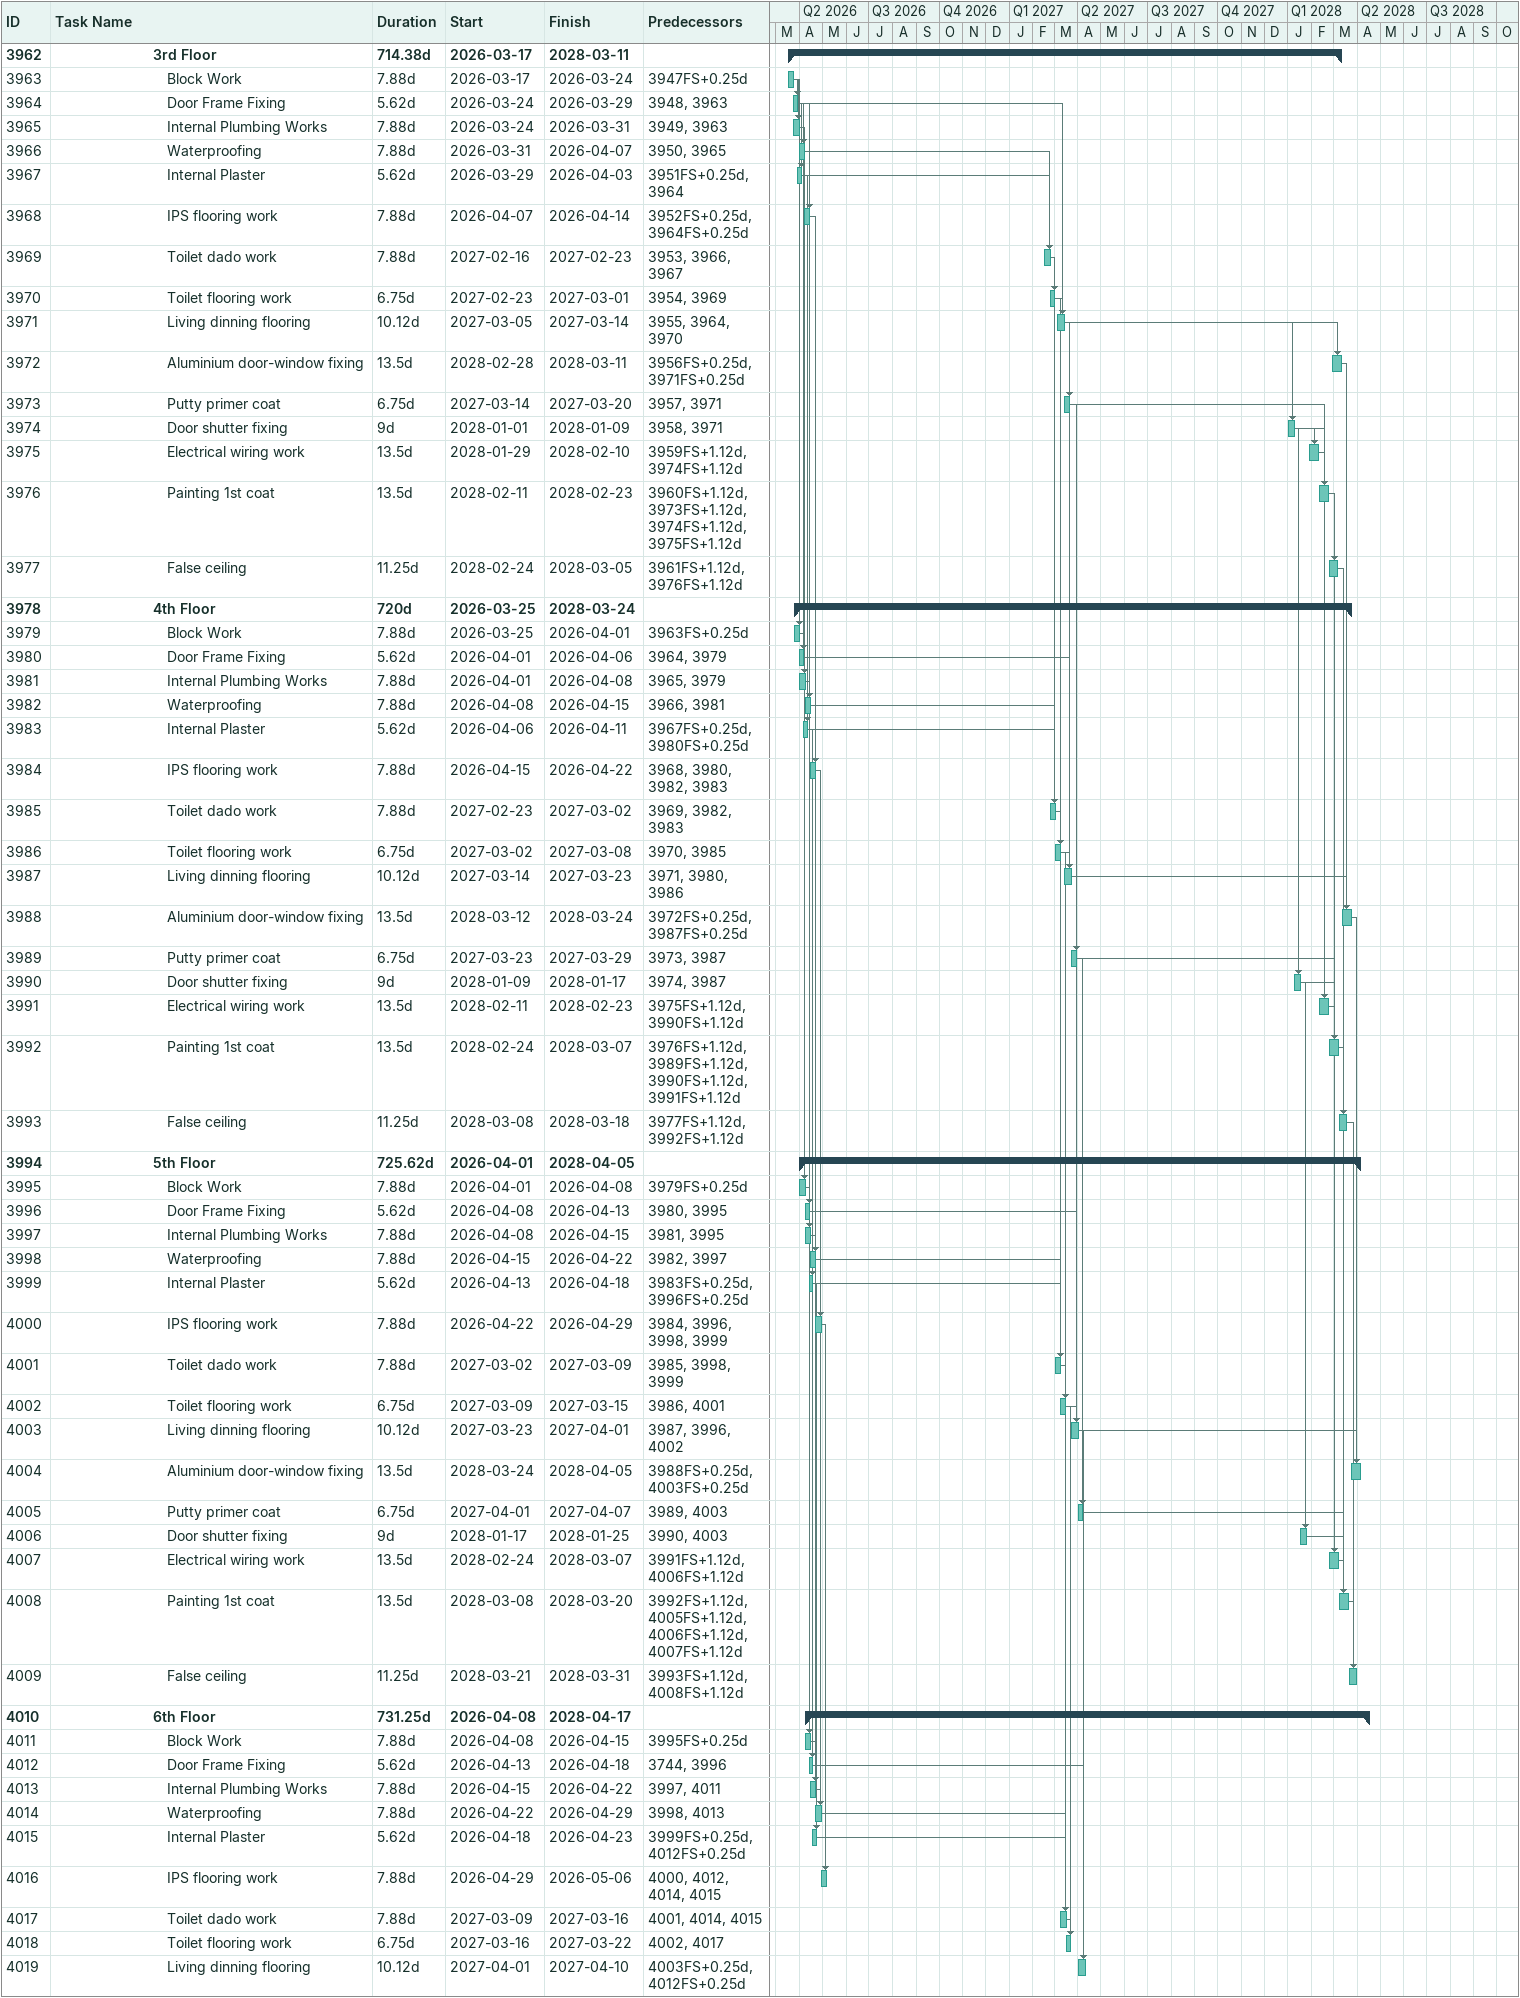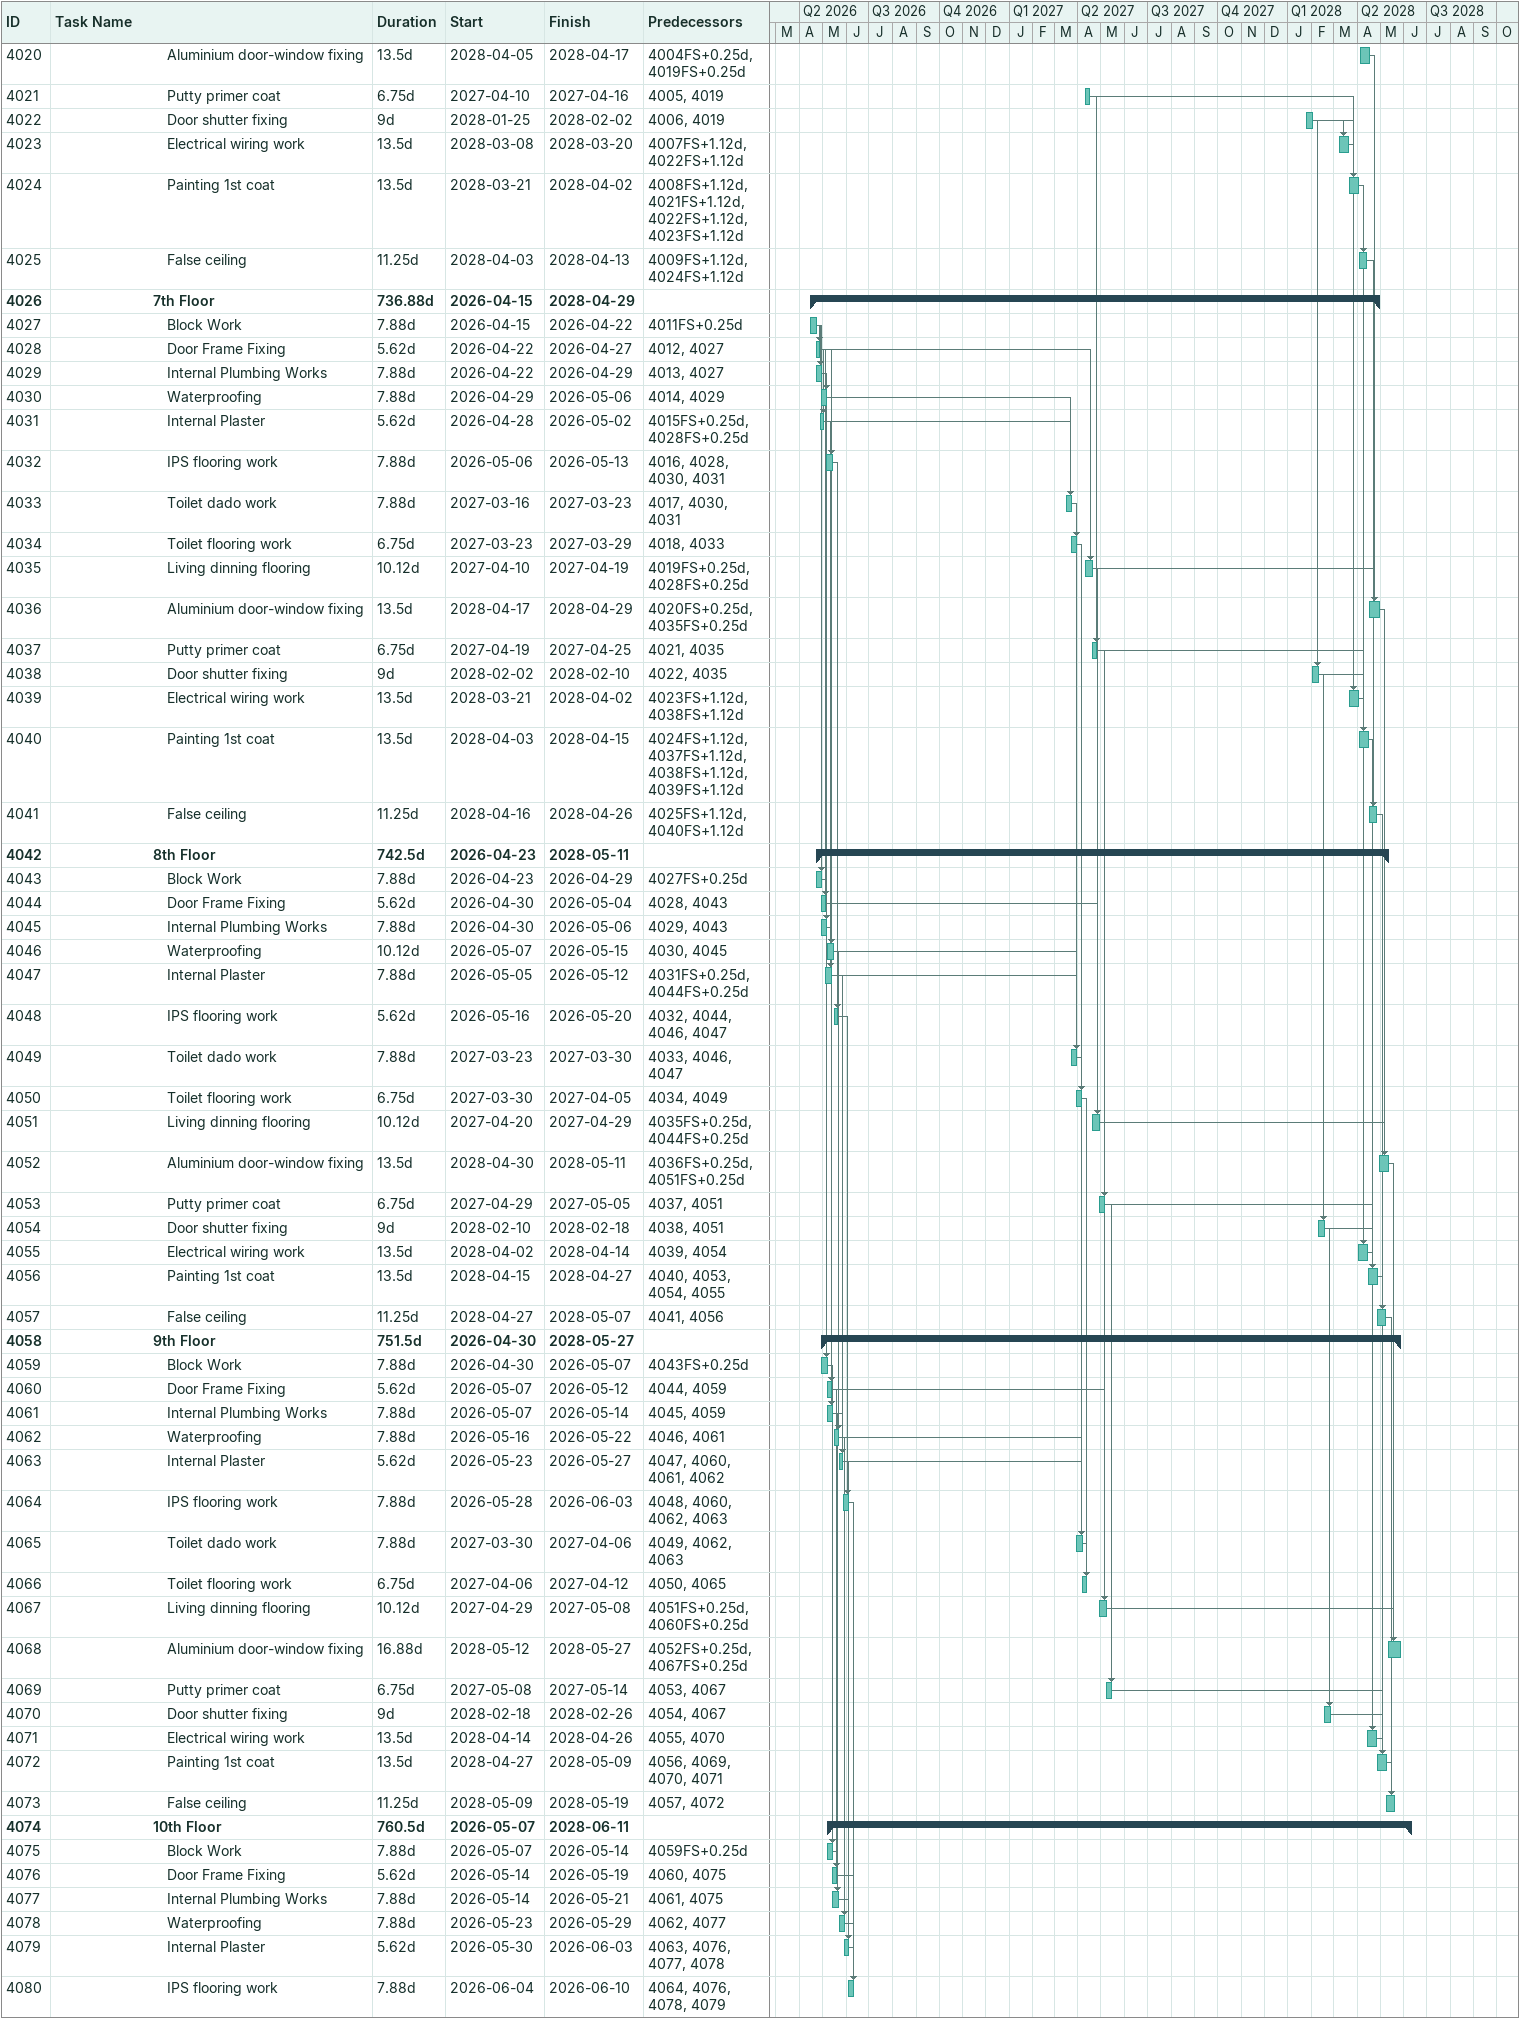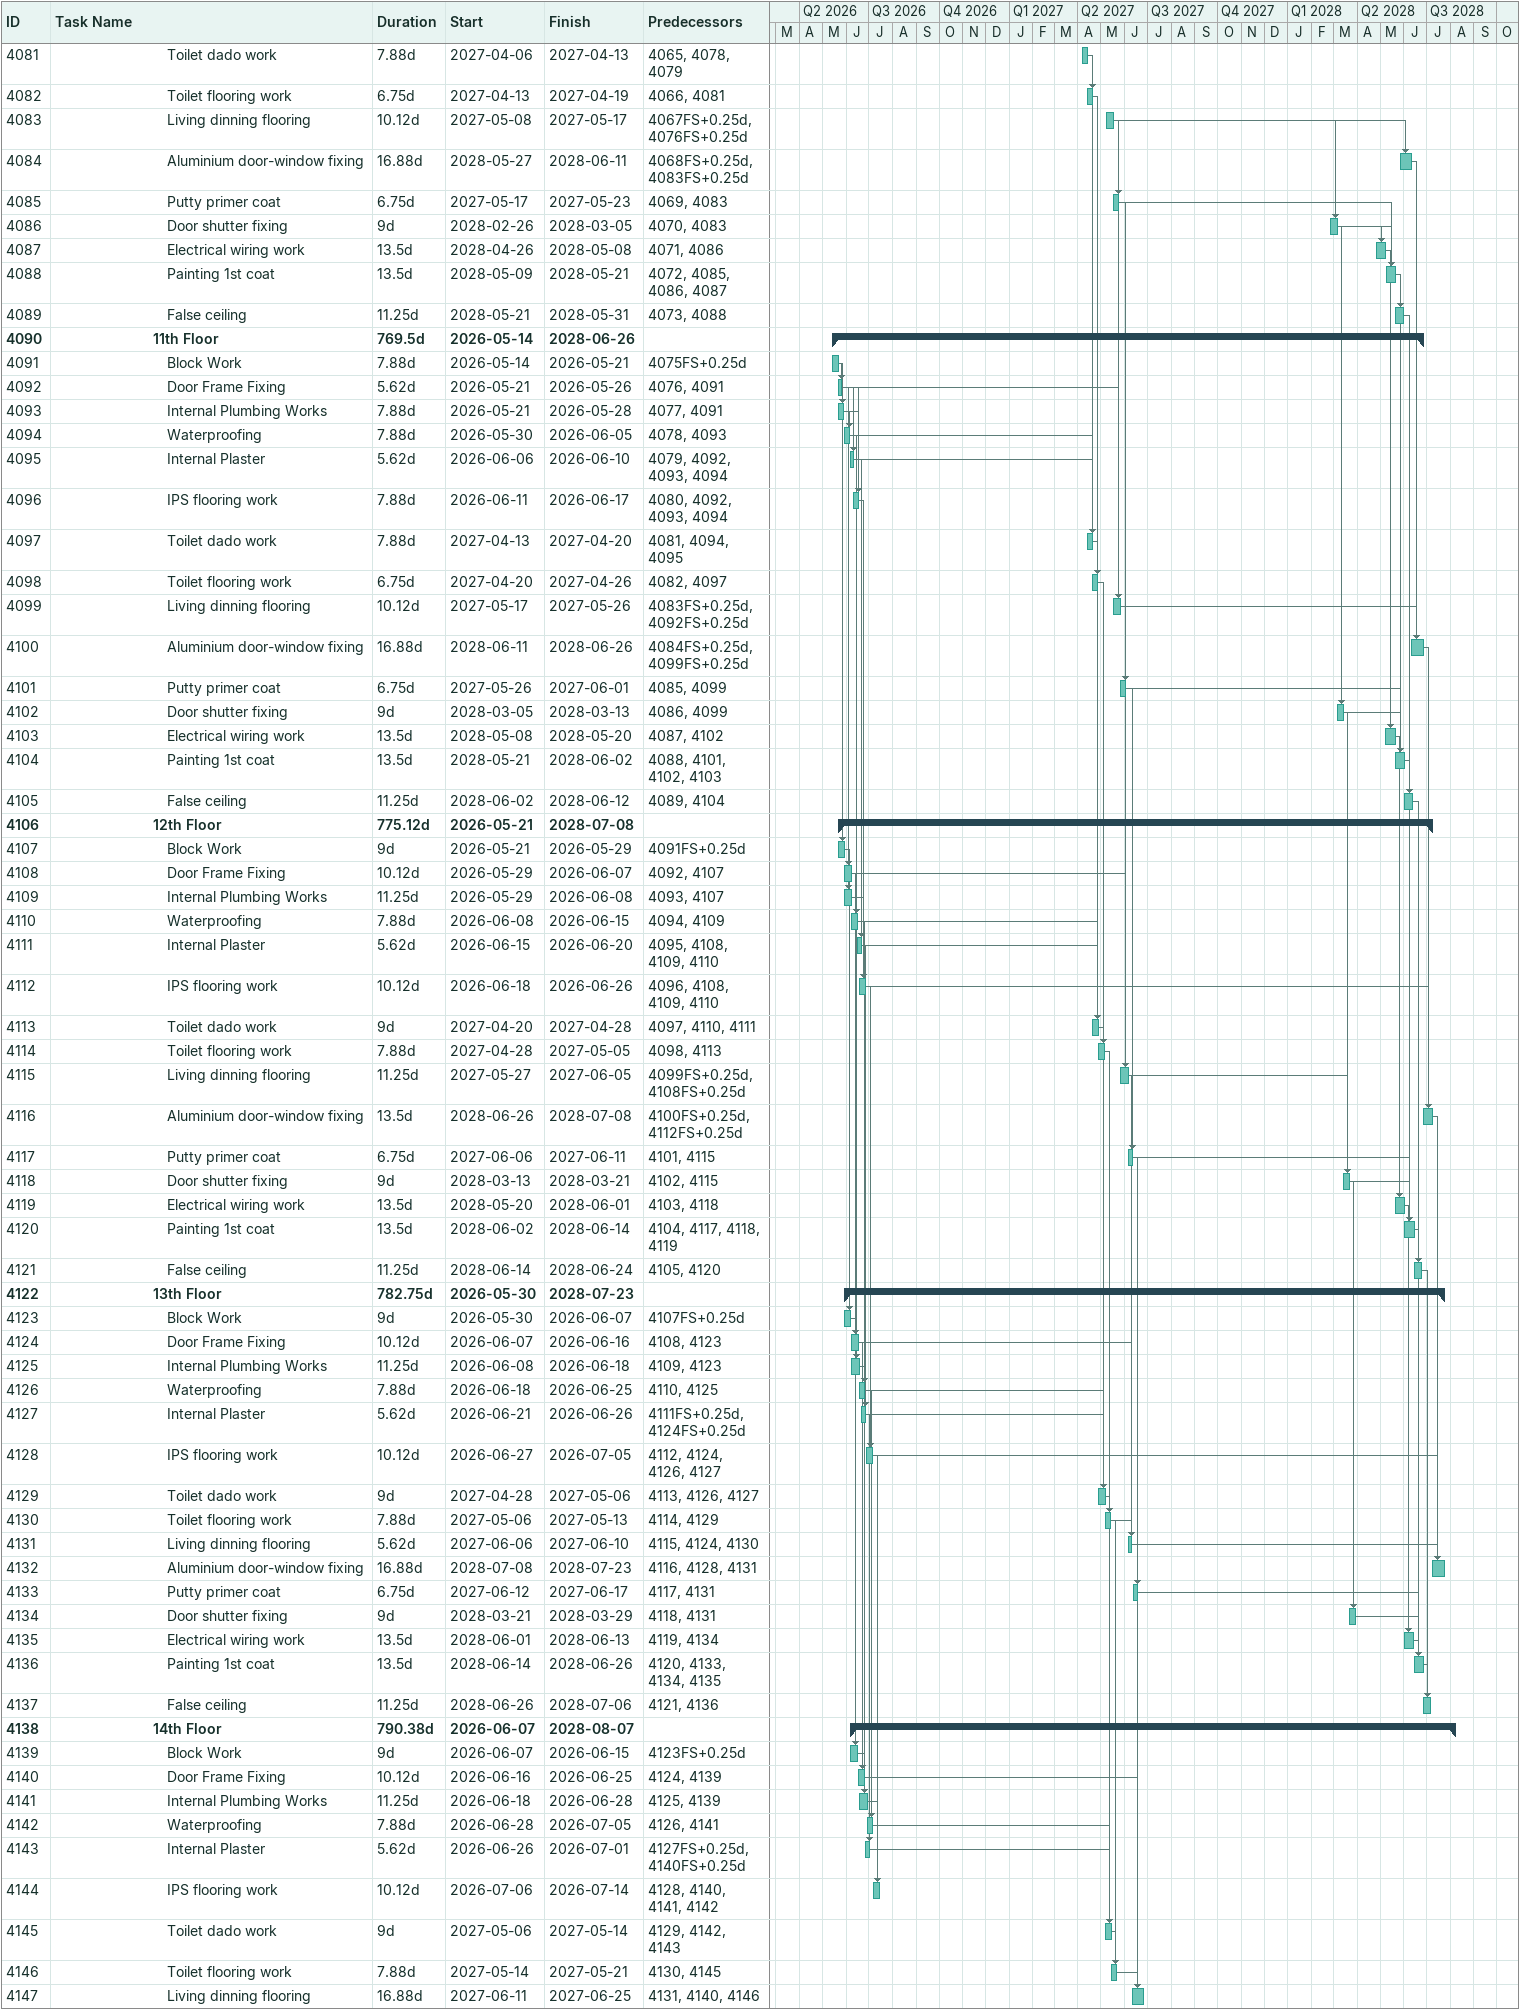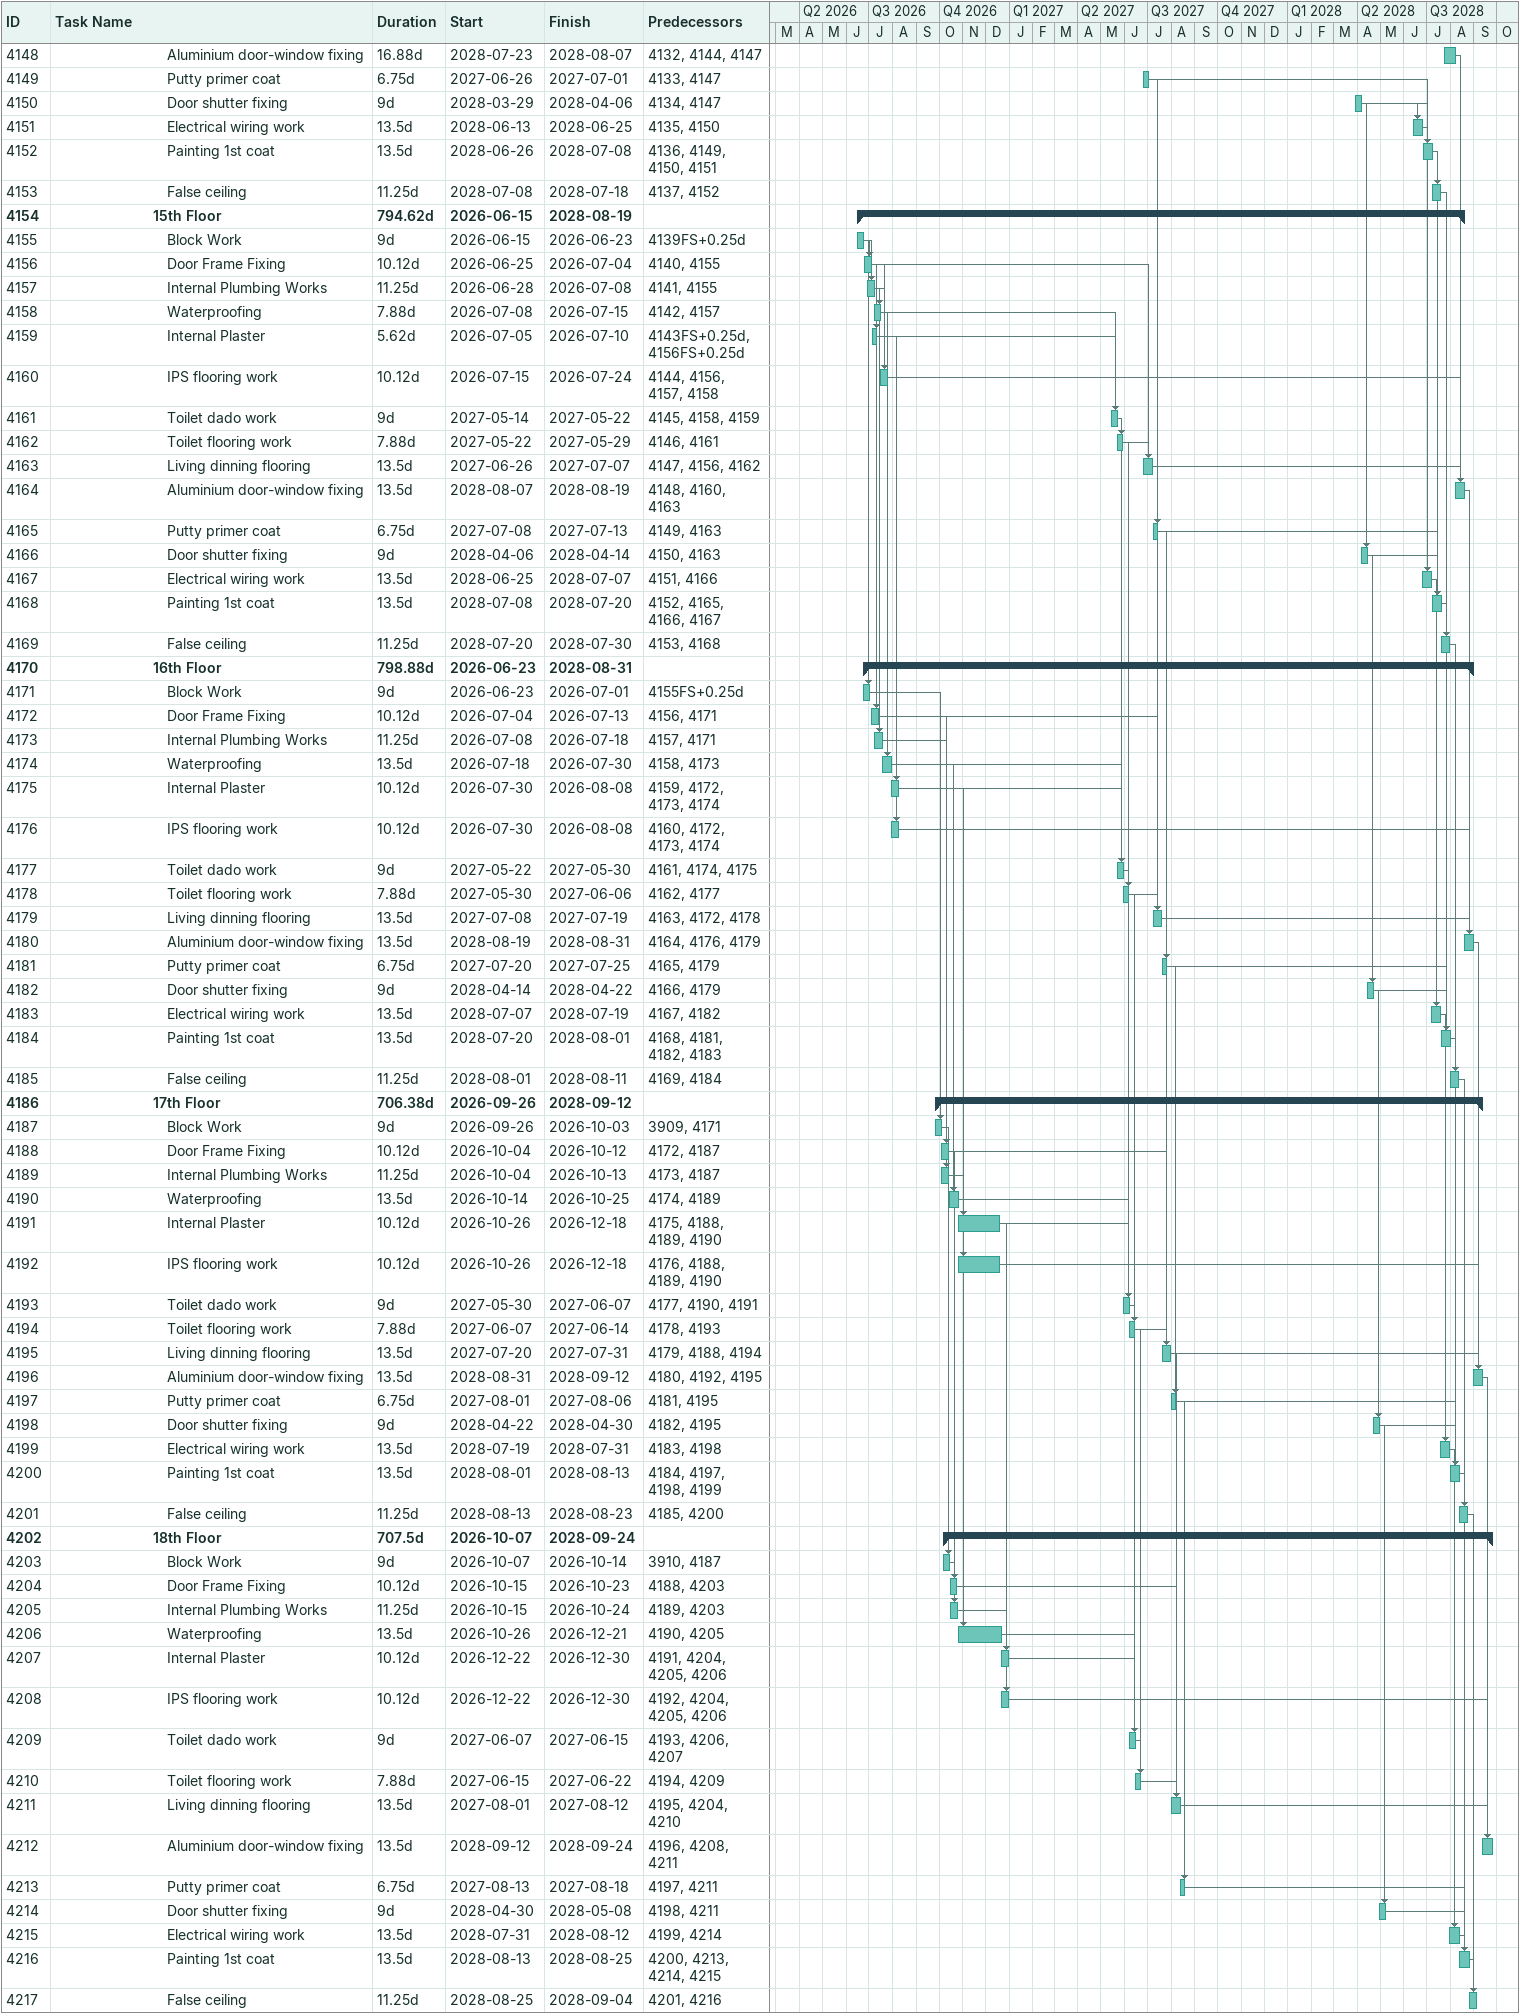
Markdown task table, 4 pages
| ID | Level | Task | Duration | Start | Finish | Predecessors |
|---|---|---|---|---|---|---|
| 3962 | 8 | **3rd Floor** | 714.38d | 2026-03-17 | 2028-03-11 |  |
| 3963 | 9 | Block Work | 7.88d | 2026-03-17 | 2026-03-24 | 3947FS+0.25d |
| 3964 | 9 | Door Frame Fixing | 5.62d | 2026-03-24 | 2026-03-29 | 3948, 3963 |
| 3965 | 9 | Internal Plumbing Works | 7.88d | 2026-03-24 | 2026-03-31 | 3949, 3963 |
| 3966 | 9 | Waterproofing | 7.88d | 2026-03-31 | 2026-04-07 | 3950, 3965 |
| 3967 | 9 | Internal Plaster | 5.62d | 2026-03-29 | 2026-04-03 | 3951FS+0.25d, 3964 |
| 3968 | 9 | IPS flooring work | 7.88d | 2026-04-07 | 2026-04-14 | 3952FS+0.25d, 3964FS+0.25d |
| 3969 | 9 | Toilet dado work | 7.88d | 2027-02-16 | 2027-02-23 | 3953, 3966, 3967 |
| 3970 | 9 | Toilet flooring work | 6.75d | 2027-02-23 | 2027-03-01 | 3954, 3969 |
| 3971 | 9 | Living dinning flooring | 10.12d | 2027-03-05 | 2027-03-14 | 3955, 3964, 3970 |
| 3972 | 9 | Aluminium door-window fixing | 13.5d | 2028-02-28 | 2028-03-11 | 3956FS+0.25d, 3971FS+0.25d |
| 3973 | 9 | Putty primer coat | 6.75d | 2027-03-14 | 2027-03-20 | 3957, 3971 |
| 3974 | 9 | Door shutter fixing | 9d | 2028-01-01 | 2028-01-09 | 3958, 3971 |
| 3975 | 9 | Electrical wiring work | 13.5d | 2028-01-29 | 2028-02-10 | 3959FS+1.12d, 3974FS+1.12d |
| 3976 | 9 | Painting 1st coat | 13.5d | 2028-02-11 | 2028-02-23 | 3960FS+1.12d, 3973FS+1.12d, 3974FS+1.12d, 3975FS+1.12d |
| 3977 | 9 | False ceiling | 11.25d | 2028-02-24 | 2028-03-05 | 3961FS+1.12d, 3976FS+1.12d |
| 3978 | 8 | **4th Floor** | 720d | 2026-03-25 | 2028-03-24 |  |
| 3979 | 9 | Block Work | 7.88d | 2026-03-25 | 2026-04-01 | 3963FS+0.25d |
| 3980 | 9 | Door Frame Fixing | 5.62d | 2026-04-01 | 2026-04-06 | 3964, 3979 |
| 3981 | 9 | Internal Plumbing Works | 7.88d | 2026-04-01 | 2026-04-08 | 3965, 3979 |
| 3982 | 9 | Waterproofing | 7.88d | 2026-04-08 | 2026-04-15 | 3966, 3981 |
| 3983 | 9 | Internal Plaster | 5.62d | 2026-04-06 | 2026-04-11 | 3967FS+0.25d, 3980FS+0.25d |
| 3984 | 9 | IPS flooring work | 7.88d | 2026-04-15 | 2026-04-22 | 3968, 3980, 3982, 3983 |
| 3985 | 9 | Toilet dado work | 7.88d | 2027-02-23 | 2027-03-02 | 3969, 3982, 3983 |
| 3986 | 9 | Toilet flooring work | 6.75d | 2027-03-02 | 2027-03-08 | 3970, 3985 |
| 3987 | 9 | Living dinning flooring | 10.12d | 2027-03-14 | 2027-03-23 | 3971, 3980, 3986 |
| 3988 | 9 | Aluminium door-window fixing | 13.5d | 2028-03-12 | 2028-03-24 | 3972FS+0.25d, 3987FS+0.25d |
| 3989 | 9 | Putty primer coat | 6.75d | 2027-03-23 | 2027-03-29 | 3973, 3987 |
| 3990 | 9 | Door shutter fixing | 9d | 2028-01-09 | 2028-01-17 | 3974, 3987 |
| 3991 | 9 | Electrical wiring work | 13.5d | 2028-02-11 | 2028-02-23 | 3975FS+1.12d, 3990FS+1.12d |
| 3992 | 9 | Painting 1st coat | 13.5d | 2028-02-24 | 2028-03-07 | 3976FS+1.12d, 3989FS+1.12d, 3990FS+1.12d, 3991FS+1.12d |
| 3993 | 9 | False ceiling | 11.25d | 2028-03-08 | 2028-03-18 | 3977FS+1.12d, 3992FS+1.12d |
| 3994 | 8 | **5th Floor** | 725.62d | 2026-04-01 | 2028-04-05 |  |
| 3995 | 9 | Block Work | 7.88d | 2026-04-01 | 2026-04-08 | 3979FS+0.25d |
| 3996 | 9 | Door Frame Fixing | 5.62d | 2026-04-08 | 2026-04-13 | 3980, 3995 |
| 3997 | 9 | Internal Plumbing Works | 7.88d | 2026-04-08 | 2026-04-15 | 3981, 3995 |
| 3998 | 9 | Waterproofing | 7.88d | 2026-04-15 | 2026-04-22 | 3982, 3997 |
| 3999 | 9 | Internal Plaster | 5.62d | 2026-04-13 | 2026-04-18 | 3983FS+0.25d, 3996FS+0.25d |
| 4000 | 9 | IPS flooring work | 7.88d | 2026-04-22 | 2026-04-29 | 3984, 3996, 3998, 3999 |
| 4001 | 9 | Toilet dado work | 7.88d | 2027-03-02 | 2027-03-09 | 3985, 3998, 3999 |
| 4002 | 9 | Toilet flooring work | 6.75d | 2027-03-09 | 2027-03-15 | 3986, 4001 |
| 4003 | 9 | Living dinning flooring | 10.12d | 2027-03-23 | 2027-04-01 | 3987, 3996, 4002 |
| 4004 | 9 | Aluminium door-window fixing | 13.5d | 2028-03-24 | 2028-04-05 | 3988FS+0.25d, 4003FS+0.25d |
| 4005 | 9 | Putty primer coat | 6.75d | 2027-04-01 | 2027-04-07 | 3989, 4003 |
| 4006 | 9 | Door shutter fixing | 9d | 2028-01-17 | 2028-01-25 | 3990, 4003 |
| 4007 | 9 | Electrical wiring work | 13.5d | 2028-02-24 | 2028-03-07 | 3991FS+1.12d, 4006FS+1.12d |
| 4008 | 9 | Painting 1st coat | 13.5d | 2028-03-08 | 2028-03-20 | 3992FS+1.12d, 4005FS+1.12d, 4006FS+1.12d, 4007FS+1.12d |
| 4009 | 9 | False ceiling | 11.25d | 2028-03-21 | 2028-03-31 | 3993FS+1.12d, 4008FS+1.12d |
| 4010 | 8 | **6th Floor** | 731.25d | 2026-04-08 | 2028-04-17 |  |
| 4011 | 9 | Block Work | 7.88d | 2026-04-08 | 2026-04-15 | 3995FS+0.25d |
| 4012 | 9 | Door Frame Fixing | 5.62d | 2026-04-13 | 2026-04-18 | 3744, 3996 |
| 4013 | 9 | Internal Plumbing Works | 7.88d | 2026-04-15 | 2026-04-22 | 3997, 4011 |
| 4014 | 9 | Waterproofing | 7.88d | 2026-04-22 | 2026-04-29 | 3998, 4013 |
| 4015 | 9 | Internal Plaster | 5.62d | 2026-04-18 | 2026-04-23 | 3999FS+0.25d, 4012FS+0.25d |
| 4016 | 9 | IPS flooring work | 7.88d | 2026-04-29 | 2026-05-06 | 4000, 4012, 4014, 4015 |
| 4017 | 9 | Toilet dado work | 7.88d | 2027-03-09 | 2027-03-16 | 4001, 4014, 4015 |
| 4018 | 9 | Toilet flooring work | 6.75d | 2027-03-16 | 2027-03-22 | 4002, 4017 |
| 4019 | 9 | Living dinning flooring | 10.12d | 2027-04-01 | 2027-04-10 | 4003FS+0.25d, 4012FS+0.25d |
| 4020 | 9 | Aluminium door-window fixing | 13.5d | 2028-04-05 | 2028-04-17 | 4004FS+0.25d, 4019FS+0.25d |
| 4021 | 9 | Putty primer coat | 6.75d | 2027-04-10 | 2027-04-16 | 4005, 4019 |
| 4022 | 9 | Door shutter fixing | 9d | 2028-01-25 | 2028-02-02 | 4006, 4019 |
| 4023 | 9 | Electrical wiring work | 13.5d | 2028-03-08 | 2028-03-20 | 4007FS+1.12d, 4022FS+1.12d |
| 4024 | 9 | Painting 1st coat | 13.5d | 2028-03-21 | 2028-04-02 | 4008FS+1.12d, 4021FS+1.12d, 4022FS+1.12d, 4023FS+1.12d |
| 4025 | 9 | False ceiling | 11.25d | 2028-04-03 | 2028-04-13 | 4009FS+1.12d, 4024FS+1.12d |
| 4026 | 8 | **7th Floor** | 736.88d | 2026-04-15 | 2028-04-29 |  |
| 4027 | 9 | Block Work | 7.88d | 2026-04-15 | 2026-04-22 | 4011FS+0.25d |
| 4028 | 9 | Door Frame Fixing | 5.62d | 2026-04-22 | 2026-04-27 | 4012, 4027 |
| 4029 | 9 | Internal Plumbing Works | 7.88d | 2026-04-22 | 2026-04-29 | 4013, 4027 |
| 4030 | 9 | Waterproofing | 7.88d | 2026-04-29 | 2026-05-06 | 4014, 4029 |
| 4031 | 9 | Internal Plaster | 5.62d | 2026-04-28 | 2026-05-02 | 4015FS+0.25d, 4028FS+0.25d |
| 4032 | 9 | IPS flooring work | 7.88d | 2026-05-06 | 2026-05-13 | 4016, 4028, 4030, 4031 |
| 4033 | 9 | Toilet dado work | 7.88d | 2027-03-16 | 2027-03-23 | 4017, 4030, 4031 |
| 4034 | 9 | Toilet flooring work | 6.75d | 2027-03-23 | 2027-03-29 | 4018, 4033 |
| 4035 | 9 | Living dinning flooring | 10.12d | 2027-04-10 | 2027-04-19 | 4019FS+0.25d, 4028FS+0.25d |
| 4036 | 9 | Aluminium door-window fixing | 13.5d | 2028-04-17 | 2028-04-29 | 4020FS+0.25d, 4035FS+0.25d |
| 4037 | 9 | Putty primer coat | 6.75d | 2027-04-19 | 2027-04-25 | 4021, 4035 |
| 4038 | 9 | Door shutter fixing | 9d | 2028-02-02 | 2028-02-10 | 4022, 4035 |
| 4039 | 9 | Electrical wiring work | 13.5d | 2028-03-21 | 2028-04-02 | 4023FS+1.12d, 4038FS+1.12d |
| 4040 | 9 | Painting 1st coat | 13.5d | 2028-04-03 | 2028-04-15 | 4024FS+1.12d, 4037FS+1.12d, 4038FS+1.12d, 4039FS+1.12d |
| 4041 | 9 | False ceiling | 11.25d | 2028-04-16 | 2028-04-26 | 4025FS+1.12d, 4040FS+1.12d |
| 4042 | 8 | **8th Floor** | 742.5d | 2026-04-23 | 2028-05-11 |  |
| 4043 | 9 | Block Work | 7.88d | 2026-04-23 | 2026-04-29 | 4027FS+0.25d |
| 4044 | 9 | Door Frame Fixing | 5.62d | 2026-04-30 | 2026-05-04 | 4028, 4043 |
| 4045 | 9 | Internal Plumbing Works | 7.88d | 2026-04-30 | 2026-05-06 | 4029, 4043 |
| 4046 | 9 | Waterproofing | 10.12d | 2026-05-07 | 2026-05-15 | 4030, 4045 |
| 4047 | 9 | Internal Plaster | 7.88d | 2026-05-05 | 2026-05-12 | 4031FS+0.25d, 4044FS+0.25d |
| 4048 | 9 | IPS flooring work | 5.62d | 2026-05-16 | 2026-05-20 | 4032, 4044, 4046, 4047 |
| 4049 | 9 | Toilet dado work | 7.88d | 2027-03-23 | 2027-03-30 | 4033, 4046, 4047 |
| 4050 | 9 | Toilet flooring work | 6.75d | 2027-03-30 | 2027-04-05 | 4034, 4049 |
| 4051 | 9 | Living dinning flooring | 10.12d | 2027-04-20 | 2027-04-29 | 4035FS+0.25d, 4044FS+0.25d |
| 4052 | 9 | Aluminium door-window fixing | 13.5d | 2028-04-30 | 2028-05-11 | 4036FS+0.25d, 4051FS+0.25d |
| 4053 | 9 | Putty primer coat | 6.75d | 2027-04-29 | 2027-05-05 | 4037, 4051 |
| 4054 | 9 | Door shutter fixing | 9d | 2028-02-10 | 2028-02-18 | 4038, 4051 |
| 4055 | 9 | Electrical wiring work | 13.5d | 2028-04-02 | 2028-04-14 | 4039, 4054 |
| 4056 | 9 | Painting 1st coat | 13.5d | 2028-04-15 | 2028-04-27 | 4040, 4053, 4054, 4055 |
| 4057 | 9 | False ceiling | 11.25d | 2028-04-27 | 2028-05-07 | 4041, 4056 |
| 4058 | 8 | **9th Floor** | 751.5d | 2026-04-30 | 2028-05-27 |  |
| 4059 | 9 | Block Work | 7.88d | 2026-04-30 | 2026-05-07 | 4043FS+0.25d |
| 4060 | 9 | Door Frame Fixing | 5.62d | 2026-05-07 | 2026-05-12 | 4044, 4059 |
| 4061 | 9 | Internal Plumbing Works | 7.88d | 2026-05-07 | 2026-05-14 | 4045, 4059 |
| 4062 | 9 | Waterproofing | 7.88d | 2026-05-16 | 2026-05-22 | 4046, 4061 |
| 4063 | 9 | Internal Plaster | 5.62d | 2026-05-23 | 2026-05-27 | 4047, 4060, 4061, 4062 |
| 4064 | 9 | IPS flooring work | 7.88d | 2026-05-28 | 2026-06-03 | 4048, 4060, 4062, 4063 |
| 4065 | 9 | Toilet dado work | 7.88d | 2027-03-30 | 2027-04-06 | 4049, 4062, 4063 |
| 4066 | 9 | Toilet flooring work | 6.75d | 2027-04-06 | 2027-04-12 | 4050, 4065 |
| 4067 | 9 | Living dinning flooring | 10.12d | 2027-04-29 | 2027-05-08 | 4051FS+0.25d, 4060FS+0.25d |
| 4068 | 9 | Aluminium door-window fixing | 16.88d | 2028-05-12 | 2028-05-27 | 4052FS+0.25d, 4067FS+0.25d |
| 4069 | 9 | Putty primer coat | 6.75d | 2027-05-08 | 2027-05-14 | 4053, 4067 |
| 4070 | 9 | Door shutter fixing | 9d | 2028-02-18 | 2028-02-26 | 4054, 4067 |
| 4071 | 9 | Electrical wiring work | 13.5d | 2028-04-14 | 2028-04-26 | 4055, 4070 |
| 4072 | 9 | Painting 1st coat | 13.5d | 2028-04-27 | 2028-05-09 | 4056, 4069, 4070, 4071 |
| 4073 | 9 | False ceiling | 11.25d | 2028-05-09 | 2028-05-19 | 4057, 4072 |
| 4074 | 8 | **10th Floor** | 760.5d | 2026-05-07 | 2028-06-11 |  |
| 4075 | 9 | Block Work | 7.88d | 2026-05-07 | 2026-05-14 | 4059FS+0.25d |
| 4076 | 9 | Door Frame Fixing | 5.62d | 2026-05-14 | 2026-05-19 | 4060, 4075 |
| 4077 | 9 | Internal Plumbing Works | 7.88d | 2026-05-14 | 2026-05-21 | 4061, 4075 |
| 4078 | 9 | Waterproofing | 7.88d | 2026-05-23 | 2026-05-29 | 4062, 4077 |
| 4079 | 9 | Internal Plaster | 5.62d | 2026-05-30 | 2026-06-03 | 4063, 4076, 4077, 4078 |
| 4080 | 9 | IPS flooring work | 7.88d | 2026-06-04 | 2026-06-10 | 4064, 4076, 4078, 4079 |
| 4081 | 9 | Toilet dado work | 7.88d | 2027-04-06 | 2027-04-13 | 4065, 4078, 4079 |
| 4082 | 9 | Toilet flooring work | 6.75d | 2027-04-13 | 2027-04-19 | 4066, 4081 |
| 4083 | 9 | Living dinning flooring | 10.12d | 2027-05-08 | 2027-05-17 | 4067FS+0.25d, 4076FS+0.25d |
| 4084 | 9 | Aluminium door-window fixing | 16.88d | 2028-05-27 | 2028-06-11 | 4068FS+0.25d, 4083FS+0.25d |
| 4085 | 9 | Putty primer coat | 6.75d | 2027-05-17 | 2027-05-23 | 4069, 4083 |
| 4086 | 9 | Door shutter fixing | 9d | 2028-02-26 | 2028-03-05 | 4070, 4083 |
| 4087 | 9 | Electrical wiring work | 13.5d | 2028-04-26 | 2028-05-08 | 4071, 4086 |
| 4088 | 9 | Painting 1st coat | 13.5d | 2028-05-09 | 2028-05-21 | 4072, 4085, 4086, 4087 |
| 4089 | 9 | False ceiling | 11.25d | 2028-05-21 | 2028-05-31 | 4073, 4088 |
| 4090 | 8 | **11th Floor** | 769.5d | 2026-05-14 | 2028-06-26 |  |
| 4091 | 9 | Block Work | 7.88d | 2026-05-14 | 2026-05-21 | 4075FS+0.25d |
| 4092 | 9 | Door Frame Fixing | 5.62d | 2026-05-21 | 2026-05-26 | 4076, 4091 |
| 4093 | 9 | Internal Plumbing Works | 7.88d | 2026-05-21 | 2026-05-28 | 4077, 4091 |
| 4094 | 9 | Waterproofing | 7.88d | 2026-05-30 | 2026-06-05 | 4078, 4093 |
| 4095 | 9 | Internal Plaster | 5.62d | 2026-06-06 | 2026-06-10 | 4079, 4092, 4093, 4094 |
| 4096 | 9 | IPS flooring work | 7.88d | 2026-06-11 | 2026-06-17 | 4080, 4092, 4093, 4094 |
| 4097 | 9 | Toilet dado work | 7.88d | 2027-04-13 | 2027-04-20 | 4081, 4094, 4095 |
| 4098 | 9 | Toilet flooring work | 6.75d | 2027-04-20 | 2027-04-26 | 4082, 4097 |
| 4099 | 9 | Living dinning flooring | 10.12d | 2027-05-17 | 2027-05-26 | 4083FS+0.25d, 4092FS+0.25d |
| 4100 | 9 | Aluminium door-window fixing | 16.88d | 2028-06-11 | 2028-06-26 | 4084FS+0.25d, 4099FS+0.25d |
| 4101 | 9 | Putty primer coat | 6.75d | 2027-05-26 | 2027-06-01 | 4085, 4099 |
| 4102 | 9 | Door shutter fixing | 9d | 2028-03-05 | 2028-03-13 | 4086, 4099 |
| 4103 | 9 | Electrical wiring work | 13.5d | 2028-05-08 | 2028-05-20 | 4087, 4102 |
| 4104 | 9 | Painting 1st coat | 13.5d | 2028-05-21 | 2028-06-02 | 4088, 4101, 4102, 4103 |
| 4105 | 9 | False ceiling | 11.25d | 2028-06-02 | 2028-06-12 | 4089, 4104 |
| 4106 | 8 | **12th Floor** | 775.12d | 2026-05-21 | 2028-07-08 |  |
| 4107 | 9 | Block Work | 9d | 2026-05-21 | 2026-05-29 | 4091FS+0.25d |
| 4108 | 9 | Door Frame Fixing | 10.12d | 2026-05-29 | 2026-06-07 | 4092, 4107 |
| 4109 | 9 | Internal Plumbing Works | 11.25d | 2026-05-29 | 2026-06-08 | 4093, 4107 |
| 4110 | 9 | Waterproofing | 7.88d | 2026-06-08 | 2026-06-15 | 4094, 4109 |
| 4111 | 9 | Internal Plaster | 5.62d | 2026-06-15 | 2026-06-20 | 4095, 4108, 4109, 4110 |
| 4112 | 9 | IPS flooring work | 10.12d | 2026-06-18 | 2026-06-26 | 4096, 4108, 4109, 4110 |
| 4113 | 9 | Toilet dado work | 9d | 2027-04-20 | 2027-04-28 | 4097, 4110, 4111 |
| 4114 | 9 | Toilet flooring work | 7.88d | 2027-04-28 | 2027-05-05 | 4098, 4113 |
| 4115 | 9 | Living dinning flooring | 11.25d | 2027-05-27 | 2027-06-05 | 4099FS+0.25d, 4108FS+0.25d |
| 4116 | 9 | Aluminium door-window fixing | 13.5d | 2028-06-26 | 2028-07-08 | 4100FS+0.25d, 4112FS+0.25d |
| 4117 | 9 | Putty primer coat | 6.75d | 2027-06-06 | 2027-06-11 | 4101, 4115 |
| 4118 | 9 | Door shutter fixing | 9d | 2028-03-13 | 2028-03-21 | 4102, 4115 |
| 4119 | 9 | Electrical wiring work | 13.5d | 2028-05-20 | 2028-06-01 | 4103, 4118 |
| 4120 | 9 | Painting 1st coat | 13.5d | 2028-06-02 | 2028-06-14 | 4104, 4117, 4118, 4119 |
| 4121 | 9 | False ceiling | 11.25d | 2028-06-14 | 2028-06-24 | 4105, 4120 |
| 4122 | 8 | **13th Floor** | 782.75d | 2026-05-30 | 2028-07-23 |  |
| 4123 | 9 | Block Work | 9d | 2026-05-30 | 2026-06-07 | 4107FS+0.25d |
| 4124 | 9 | Door Frame Fixing | 10.12d | 2026-06-07 | 2026-06-16 | 4108, 4123 |
| 4125 | 9 | Internal Plumbing Works | 11.25d | 2026-06-08 | 2026-06-18 | 4109, 4123 |
| 4126 | 9 | Waterproofing | 7.88d | 2026-06-18 | 2026-06-25 | 4110, 4125 |
| 4127 | 9 | Internal Plaster | 5.62d | 2026-06-21 | 2026-06-26 | 4111FS+0.25d, 4124FS+0.25d |
| 4128 | 9 | IPS flooring work | 10.12d | 2026-06-27 | 2026-07-05 | 4112, 4124, 4126, 4127 |
| 4129 | 9 | Toilet dado work | 9d | 2027-04-28 | 2027-05-06 | 4113, 4126, 4127 |
| 4130 | 9 | Toilet flooring work | 7.88d | 2027-05-06 | 2027-05-13 | 4114, 4129 |
| 4131 | 9 | Living dinning flooring | 5.62d | 2027-06-06 | 2027-06-10 | 4115, 4124, 4130 |
| 4132 | 9 | Aluminium door-window fixing | 16.88d | 2028-07-08 | 2028-07-23 | 4116, 4128, 4131 |
| 4133 | 9 | Putty primer coat | 6.75d | 2027-06-12 | 2027-06-17 | 4117, 4131 |
| 4134 | 9 | Door shutter fixing | 9d | 2028-03-21 | 2028-03-29 | 4118, 4131 |
| 4135 | 9 | Electrical wiring work | 13.5d | 2028-06-01 | 2028-06-13 | 4119, 4134 |
| 4136 | 9 | Painting 1st coat | 13.5d | 2028-06-14 | 2028-06-26 | 4120, 4133, 4134, 4135 |
| 4137 | 9 | False ceiling | 11.25d | 2028-06-26 | 2028-07-06 | 4121, 4136 |
| 4138 | 8 | **14th Floor** | 790.38d | 2026-06-07 | 2028-08-07 |  |
| 4139 | 9 | Block Work | 9d | 2026-06-07 | 2026-06-15 | 4123FS+0.25d |
| 4140 | 9 | Door Frame Fixing | 10.12d | 2026-06-16 | 2026-06-25 | 4124, 4139 |
| 4141 | 9 | Internal Plumbing Works | 11.25d | 2026-06-18 | 2026-06-28 | 4125, 4139 |
| 4142 | 9 | Waterproofing | 7.88d | 2026-06-28 | 2026-07-05 | 4126, 4141 |
| 4143 | 9 | Internal Plaster | 5.62d | 2026-06-26 | 2026-07-01 | 4127FS+0.25d, 4140FS+0.25d |
| 4144 | 9 | IPS flooring work | 10.12d | 2026-07-06 | 2026-07-14 | 4128, 4140, 4141, 4142 |
| 4145 | 9 | Toilet dado work | 9d | 2027-05-06 | 2027-05-14 | 4129, 4142, 4143 |
| 4146 | 9 | Toilet flooring work | 7.88d | 2027-05-14 | 2027-05-21 | 4130, 4145 |
| 4147 | 9 | Living dinning flooring | 16.88d | 2027-06-11 | 2027-06-25 | 4131, 4140, 4146 |
| 4148 | 9 | Aluminium door-window fixing | 16.88d | 2028-07-23 | 2028-08-07 | 4132, 4144, 4147 |
| 4149 | 9 | Putty primer coat | 6.75d | 2027-06-26 | 2027-07-01 | 4133, 4147 |
| 4150 | 9 | Door shutter fixing | 9d | 2028-03-29 | 2028-04-06 | 4134, 4147 |
| 4151 | 9 | Electrical wiring work | 13.5d | 2028-06-13 | 2028-06-25 | 4135, 4150 |
| 4152 | 9 | Painting 1st coat | 13.5d | 2028-06-26 | 2028-07-08 | 4136, 4149, 4150, 4151 |
| 4153 | 9 | False ceiling | 11.25d | 2028-07-08 | 2028-07-18 | 4137, 4152 |
| 4154 | 8 | **15th Floor** | 794.62d | 2026-06-15 | 2028-08-19 |  |
| 4155 | 9 | Block Work | 9d | 2026-06-15 | 2026-06-23 | 4139FS+0.25d |
| 4156 | 9 | Door Frame Fixing | 10.12d | 2026-06-25 | 2026-07-04 | 4140, 4155 |
| 4157 | 9 | Internal Plumbing Works | 11.25d | 2026-06-28 | 2026-07-08 | 4141, 4155 |
| 4158 | 9 | Waterproofing | 7.88d | 2026-07-08 | 2026-07-15 | 4142, 4157 |
| 4159 | 9 | Internal Plaster | 5.62d | 2026-07-05 | 2026-07-10 | 4143FS+0.25d, 4156FS+0.25d |
| 4160 | 9 | IPS flooring work | 10.12d | 2026-07-15 | 2026-07-24 | 4144, 4156, 4157, 4158 |
| 4161 | 9 | Toilet dado work | 9d | 2027-05-14 | 2027-05-22 | 4145, 4158, 4159 |
| 4162 | 9 | Toilet flooring work | 7.88d | 2027-05-22 | 2027-05-29 | 4146, 4161 |
| 4163 | 9 | Living dinning flooring | 13.5d | 2027-06-26 | 2027-07-07 | 4147, 4156, 4162 |
| 4164 | 9 | Aluminium door-window fixing | 13.5d | 2028-08-07 | 2028-08-19 | 4148, 4160, 4163 |
| 4165 | 9 | Putty primer coat | 6.75d | 2027-07-08 | 2027-07-13 | 4149, 4163 |
| 4166 | 9 | Door shutter fixing | 9d | 2028-04-06 | 2028-04-14 | 4150, 4163 |
| 4167 | 9 | Electrical wiring work | 13.5d | 2028-06-25 | 2028-07-07 | 4151, 4166 |
| 4168 | 9 | Painting 1st coat | 13.5d | 2028-07-08 | 2028-07-20 | 4152, 4165, 4166, 4167 |
| 4169 | 9 | False ceiling | 11.25d | 2028-07-20 | 2028-07-30 | 4153, 4168 |
| 4170 | 8 | **16th Floor** | 798.88d | 2026-06-23 | 2028-08-31 |  |
| 4171 | 9 | Block Work | 9d | 2026-06-23 | 2026-07-01 | 4155FS+0.25d |
| 4172 | 9 | Door Frame Fixing | 10.12d | 2026-07-04 | 2026-07-13 | 4156, 4171 |
| 4173 | 9 | Internal Plumbing Works | 11.25d | 2026-07-08 | 2026-07-18 | 4157, 4171 |
| 4174 | 9 | Waterproofing | 13.5d | 2026-07-18 | 2026-07-30 | 4158, 4173 |
| 4175 | 9 | Internal Plaster | 10.12d | 2026-07-30 | 2026-08-08 | 4159, 4172, 4173, 4174 |
| 4176 | 9 | IPS flooring work | 10.12d | 2026-07-30 | 2026-08-08 | 4160, 4172, 4173, 4174 |
| 4177 | 9 | Toilet dado work | 9d | 2027-05-22 | 2027-05-30 | 4161, 4174, 4175 |
| 4178 | 9 | Toilet flooring work | 7.88d | 2027-05-30 | 2027-06-06 | 4162, 4177 |
| 4179 | 9 | Living dinning flooring | 13.5d | 2027-07-08 | 2027-07-19 | 4163, 4172, 4178 |
| 4180 | 9 | Aluminium door-window fixing | 13.5d | 2028-08-19 | 2028-08-31 | 4164, 4176, 4179 |
| 4181 | 9 | Putty primer coat | 6.75d | 2027-07-20 | 2027-07-25 | 4165, 4179 |
| 4182 | 9 | Door shutter fixing | 9d | 2028-04-14 | 2028-04-22 | 4166, 4179 |
| 4183 | 9 | Electrical wiring work | 13.5d | 2028-07-07 | 2028-07-19 | 4167, 4182 |
| 4184 | 9 | Painting 1st coat | 13.5d | 2028-07-20 | 2028-08-01 | 4168, 4181, 4182, 4183 |
| 4185 | 9 | False ceiling | 11.25d | 2028-08-01 | 2028-08-11 | 4169, 4184 |
| 4186 | 8 | **17th Floor** | 706.38d | 2026-09-26 | 2028-09-12 |  |
| 4187 | 9 | Block Work | 9d | 2026-09-26 | 2026-10-03 | 3909, 4171 |
| 4188 | 9 | Door Frame Fixing | 10.12d | 2026-10-04 | 2026-10-12 | 4172, 4187 |
| 4189 | 9 | Internal Plumbing Works | 11.25d | 2026-10-04 | 2026-10-13 | 4173, 4187 |
| 4190 | 9 | Waterproofing | 13.5d | 2026-10-14 | 2026-10-25 | 4174, 4189 |
| 4191 | 9 | Internal Plaster | 10.12d | 2026-10-26 | 2026-12-18 | 4175, 4188, 4189, 4190 |
| 4192 | 9 | IPS flooring work | 10.12d | 2026-10-26 | 2026-12-18 | 4176, 4188, 4189, 4190 |
| 4193 | 9 | Toilet dado work | 9d | 2027-05-30 | 2027-06-07 | 4177, 4190, 4191 |
| 4194 | 9 | Toilet flooring work | 7.88d | 2027-06-07 | 2027-06-14 | 4178, 4193 |
| 4195 | 9 | Living dinning flooring | 13.5d | 2027-07-20 | 2027-07-31 | 4179, 4188, 4194 |
| 4196 | 9 | Aluminium door-window fixing | 13.5d | 2028-08-31 | 2028-09-12 | 4180, 4192, 4195 |
| 4197 | 9 | Putty primer coat | 6.75d | 2027-08-01 | 2027-08-06 | 4181, 4195 |
| 4198 | 9 | Door shutter fixing | 9d | 2028-04-22 | 2028-04-30 | 4182, 4195 |
| 4199 | 9 | Electrical wiring work | 13.5d | 2028-07-19 | 2028-07-31 | 4183, 4198 |
| 4200 | 9 | Painting 1st coat | 13.5d | 2028-08-01 | 2028-08-13 | 4184, 4197, 4198, 4199 |
| 4201 | 9 | False ceiling | 11.25d | 2028-08-13 | 2028-08-23 | 4185, 4200 |
| 4202 | 8 | **18th Floor** | 707.5d | 2026-10-07 | 2028-09-24 |  |
| 4203 | 9 | Block Work | 9d | 2026-10-07 | 2026-10-14 | 3910, 4187 |
| 4204 | 9 | Door Frame Fixing | 10.12d | 2026-10-15 | 2026-10-23 | 4188, 4203 |
| 4205 | 9 | Internal Plumbing Works | 11.25d | 2026-10-15 | 2026-10-24 | 4189, 4203 |
| 4206 | 9 | Waterproofing | 13.5d | 2026-10-26 | 2026-12-21 | 4190, 4205 |
| 4207 | 9 | Internal Plaster | 10.12d | 2026-12-22 | 2026-12-30 | 4191, 4204, 4205, 4206 |
| 4208 | 9 | IPS flooring work | 10.12d | 2026-12-22 | 2026-12-30 | 4192, 4204, 4205, 4206 |
| 4209 | 9 | Toilet dado work | 9d | 2027-06-07 | 2027-06-15 | 4193, 4206, 4207 |
| 4210 | 9 | Toilet flooring work | 7.88d | 2027-06-15 | 2027-06-22 | 4194, 4209 |
| 4211 | 9 | Living dinning flooring | 13.5d | 2027-08-01 | 2027-08-12 | 4195, 4204, 4210 |
| 4212 | 9 | Aluminium door-window fixing | 13.5d | 2028-09-12 | 2028-09-24 | 4196, 4208, 4211 |
| 4213 | 9 | Putty primer coat | 6.75d | 2027-08-13 | 2027-08-18 | 4197, 4211 |
| 4214 | 9 | Door shutter fixing | 9d | 2028-04-30 | 2028-05-08 | 4198, 4211 |
| 4215 | 9 | Electrical wiring work | 13.5d | 2028-07-31 | 2028-08-12 | 4199, 4214 |
| 4216 | 9 | Painting 1st coat | 13.5d | 2028-08-13 | 2028-08-25 | 4200, 4213, 4214, 4215 |
| 4217 | 9 | False ceiling | 11.25d | 2028-08-25 | 2028-09-04 | 4201, 4216 |
